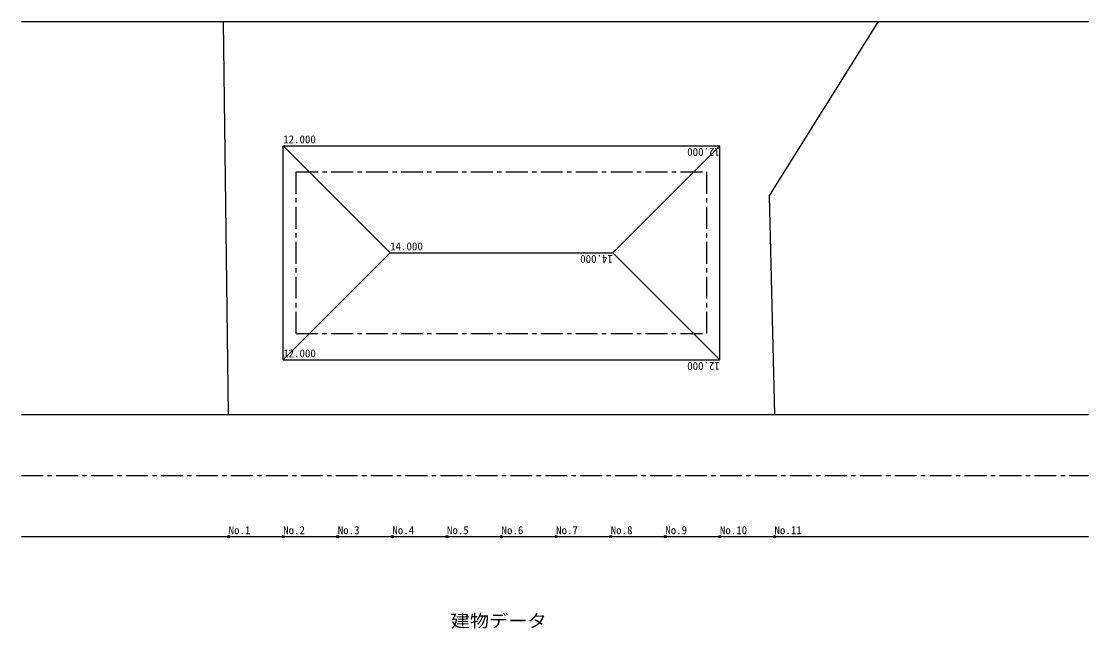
# Model space of a CAD drawing. Units: millimetres at full size, sheet at 1:200. Extents: x -99586 to 117532, y -64939 to 67268.
# Drawn here: x -46666 to 2215, y -21206 to 6609 of the extents above; entities that cross this region are included whole.
import ezdxf
from ezdxf.enums import TextEntityAlignment as Align

# ---------------------------------------------------------------- set-up
doc = ezdxf.new("R2010")
doc.units = ezdxf.units.MM
doc.header["$LTSCALE"] = 200
doc.header["$PDMODE"] = 32
doc.header["$PDSIZE"] = 100
doc.linetypes.add('CHAIN1', pattern=[8, 5, -1, 1, -1])
for name, color, linetype in [('0-0_敷地', 7, 'Continuous'), ('0-1_建物データ', 7, 'Continuous'), ('0-3_計画建物－天空率', 4, 'Continuous'), ('0-4_天空図建物位置確認', 4, 'Continuous'), ('0-5_計画建物用－三斜面積', 4, 'Continuous')]:
    doc.layers.add(name, color=color, linetype=linetype)
doc.styles.add('ＭＳ ゴシック', font='')
doc.styles.get('ＭＳ ゴシック').set_extended_font_data('MS Gothic')

msp = doc.modelspace()

# ---------------------------------------------------------------- linework, layer by layer
at = {"layer": '0-0_敷地'}
for p, q in [((-46666.1, 6609), (2215.3, 6606.5)), ((-37174.5, -11389.8), (-37414.5, 6608.6)), ((-12415, -1392.7), (-7414.5, 6607)), ((-12415, -1392.7), (-12174.5, -11389.8)), ((-46666.1, -11389.8), (2215.3, -11389.8)), ((-46666.1, -16989.8), (2215.3, -16989.8))]:
    msp.add_line(p, q, dxfattribs=at)
at = {"layer": '0-0_敷地', "linetype": 'CHAIN1'}
msp.add_line((-46666.1, -14189.8), (2215.3, -14189.8), dxfattribs=at)
at = {"layer": '0-1_建物データ'}
for p, q in [((-34674.5, -8889.8), (-34674.5, 910.2)), ((-34674.5, 910.2), (-14674.5, 910.2)), ((-34674.5, 910.2), (-29774.5, -3989.8)), ((-14674.5, 910.2), (-19574.5, -3989.8)), ((-34674.5, -8889.8), (-29774.5, -3989.8)), ((-29774.5, -3989.8), (-19574.5, -3989.8)), ((-14674.5, -8889.8), (-19574.5, -3989.8))]:
    msp.add_line(p, q, dxfattribs=at)
at = {"layer": '0-1_建物データ', "linetype": 'CHAIN1'}
for p, q in [((-34074.5, -7689.8), (-34074.5, -289.8)), ((-34074.5, -289.8), (-15274.5, -289.8))]:
    msp.add_line(p, q, dxfattribs=at)
at = {"layer": '0-1_建物データ'}
msp.add_lwpolyline([(-34674.5, -8889.8), (-14674.5, -8889.8), (-14674.5, 910.2)], dxfattribs=at)
at = {"layer": '0-1_建物データ', "linetype": 'CHAIN1'}
msp.add_lwpolyline([(-34074.5, -7689.8), (-15274.5, -7689.8), (-15274.5, -289.8)], dxfattribs=at)
at = {"layer": '0-3_計画建物－天空率', "color": 7}
for p in [(-37174.5, -16989.8), (-34674.5, -16989.8), (-32174.5, -16989.8), (-29674.5, -16989.8), (-27174.5, -16989.8), (-24674.5, -16989.8), (-22174.5, -16989.8), (-19674.5, -16989.8), (-17174.5, -16989.8), (-14674.5, -16989.8), (-12174.5, -16989.8)]:
    msp.add_point(p, dxfattribs=at)
at = {"layer": '0-4_天空図建物位置確認', "color": 7}
msp.add_point((-37174.5, -16989.8), dxfattribs=at)
at = {"layer": '0-5_計画建物用－三斜面積', "color": 7}
msp.add_point((-37174.5, -16989.8), dxfattribs=at)

# ---------------------------------------------------------------- texts
at = {"layer": '0-1_建物データ', "color": 2, "style": 'ＭＳ ゴシック'}
for s, p in [('12.000', (-34674.5, 910.2)), ('14.000', (-29774.5, -3989.8)), ('12.000', (-34674.5, -8889.8))]:
    msp.add_text(s, height=366.6, dxfattribs=at).set_placement(p, align=Align.BOTTOM_LEFT)
for s, p in [('12.000', (-14674.5, 910.2)), ('14.000', (-19574.5, -3989.8)), ('12.000', (-14674.5, -8889.8))]:
    msp.add_text(s, height=366.6, rotation=180, dxfattribs=at).set_placement(p, align=Align.BOTTOM_LEFT)
at = {"layer": '0-1_建物データ', "style": 'ＭＳ ゴシック', "width": 1.1}
msp.add_text('建物データ', height=586.5, dxfattribs=at).set_placement((-27004.8, -21316), align=Align.BOTTOM_LEFT)
at = {"layer": '0-3_計画建物－天空率', "style": 'ＭＳ ゴシック'}
for s, p in [('No.1', (-37174.5, -16989.8)), ('No.2', (-34674.5, -16989.8)), ('No.3', (-32174.5, -16989.8)), ('No.4', (-29674.5, -16989.8)), ('No.5', (-27174.5, -16989.8)), ('No.6', (-24674.5, -16989.8)), ('No.7', (-22174.5, -16989.8)), ('No.8', (-19674.5, -16989.8)), ('No.9', (-17174.5, -16989.8)), ('No.10', (-14674.5, -16989.8)), ('No.11', (-12174.5, -16989.8))]:
    msp.add_text(s, height=366.6, dxfattribs=at).set_placement(p, align=Align.BOTTOM_LEFT)
at = {"layer": '0-4_天空図建物位置確認', "style": 'ＭＳ ゴシック'}
msp.add_text('No.1', height=366.6, dxfattribs=at).set_placement((-37174.5, -16989.8), align=Align.BOTTOM_LEFT)
at = {"layer": '0-5_計画建物用－三斜面積', "style": 'ＭＳ ゴシック'}
msp.add_text('No.1', height=366.6, dxfattribs=at).set_placement((-37174.5, -16989.8), align=Align.BOTTOM_LEFT)

doc.saveas('drawing.dxf')
